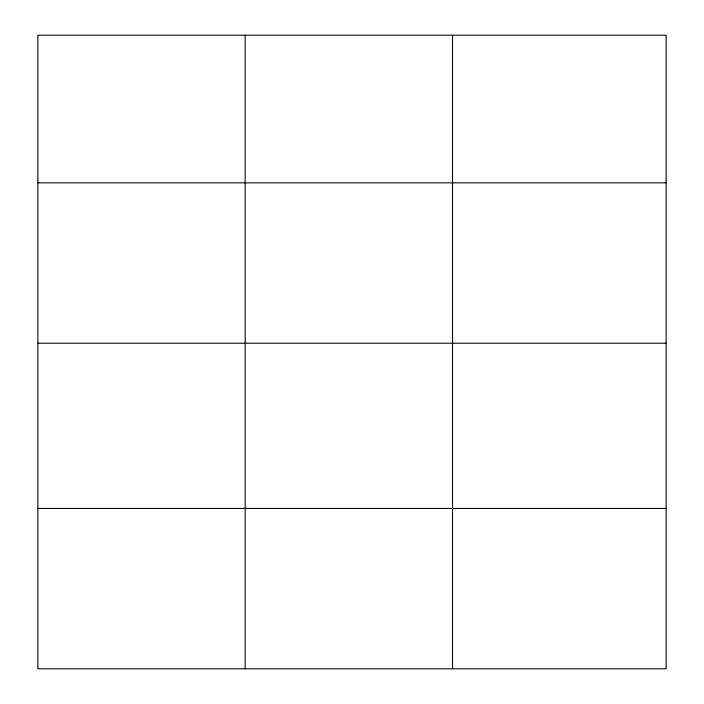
<?xml version="1.0" encoding="UTF-8"?>
<svg xmlns="http://www.w3.org/2000/svg" width="704" height="704" viewBox="0 0 704 704"><rect width="100%" height="100%" fill="white"/><g stroke="black" fill="none" stroke-linecap="round" stroke-linejoin="round"><path stroke-width="1.06" d="M666.16 343.209L666.16 35.2L37.84 35.2L37.84 668.8L666.16 668.8L666.16 343.209L37.84 343.209M37.84 182.838L666.16 182.838M37.84 508.429L666.16 508.429M452.531 35.2L452.531 668.8M245.186 35.2L245.186 668.8"/></g></svg>
